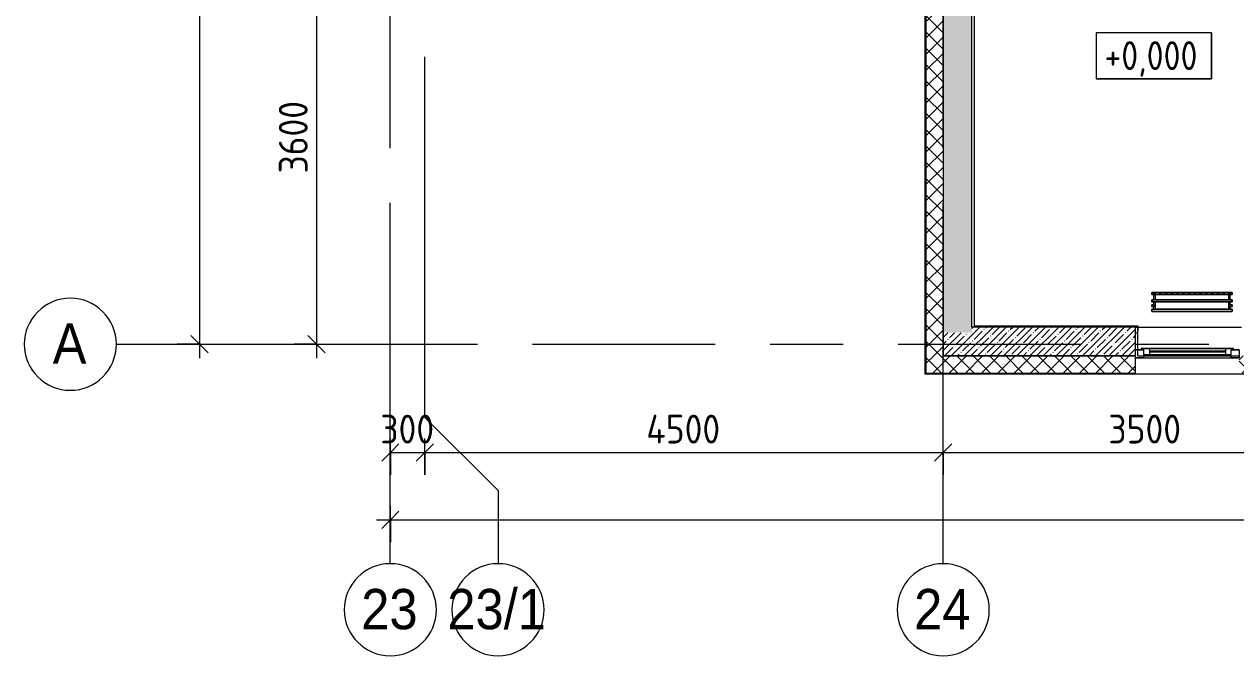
# Model space of a CAD drawing. Header units: millimetres. Extents: x 2623 to 210903, y -8553 to 29000.
# Drawn here: x 17677 to 28196, y -2706 to 2781 of the extents above; entities that cross this region are included whole.
import ezdxf

# ---------------------------------------------------------------- set-up
doc = ezdxf.new("R2010")
doc.units = ezdxf.units.MM
doc.linetypes.add('Осевая', pattern=[3175, 635, -476.25, 1587.5, -476.25])
for name, color, linetype, lineweight in [('A-ANNO-DIMS', 7, 'Continuous', 9), ('A-ANNO-DIMS-100', 7, 'Continuous', 9), ('A-GLAZ', 7, 'Continuous', 9), ('A-WALL', 7, 'Continuous', 9), ('A-WALL-1', 7, 'Continuous', 13), ('G-ANNO-DIMS', 7, 'Continuous', 9), ('I-WALL', 7, 'Continuous', 9), ('Оси', 7, 'Continuous', 9), ('Оси-1', 7, 'Continuous', 20), ('Оси-2', 7, 'Осевая', 9)]:
    doc.layers.add(name, color=color, linetype=linetype, lineweight=lineweight)
doc.layers.add('A-FLOR-1', color=7, linetype='Continuous', lineweight=9, true_color=0xaaaaaa)
doc.layers.add('M-EQPM-1', color=7, linetype='Continuous', lineweight=9, true_color=0xaaaaaa)
doc.styles.add('Arial', font='arial.ttf', dxfattribs={"width": 0.9, "height": 350})
doc.styles.add('GOST Common_5', font='GOST_Common.ttf', dxfattribs={"width": 0.9, "height": 250})
doc.styles.add('ISOCPEUR', font='isocpeur.ttf', dxfattribs={"width": 0.9, "height": 250})
doc.dimstyles.new('ISO-2_5_0_9К_БОЛЬШОЙ', dxfattribs={"dimscale": 304.8, "dimtxt": 248.995294, "dimasz": 0.492126, "dimexe": 0.393701, "dimexo": 0.984252, "dimgap": 0, "dimtad": 1, "dimdec": 0, "dimrnd": 10, "dimzin": 0, "dimdsep": 46, "dimtxsty": 'ISOCPEUR', "dimblk1": 'OBLIQUE', "dimblk2": 'OBLIQUE', "dimsah": 1, "dimcen": 0.09, "dimdle": 0.393701, "dimazin": 0, "dimtfac": 1, "dimtdec": 4, "dimtix": 1, "dimtmove": 0, "dimatfit": 3, "dimfxl": 1, "dimtvp": 1, "dimtolj": 1, "dimtzin": 0, "dimarcsym": 2})
pattern_1 = [(45, (-63704.33, 0), (-70.71068, 70.71068), []), (135, (-63704.33, 0), (-70.71068, -70.71068), [])]
pattern_2 = [(45, (-63704.33, 0), (-57.024626, 57.024626), []), (45, (-63647.31, 0), (-57.024626, 57.024626), [100.806, -20.161, 3.353, -16.808])]

# ---------------------------------------------------------------- blocks, each defined once
blk = doc.blocks.new('120_Окно_СКБ_1Ст - 120_Окно_СКБ_1Ст 900х2500_h_ с форточкой-V5-План монтажа стен и перегородок 3 этажа в осях 23-33')
at = {"layer": 'A-GLAZ'}
for p, q in [((-450, -127), (-450, -57)), ((-450, -57), (-380, -57)), ((450, -57), (-450, -57)), ((-380, -57), (-380, -127)), ((380, -87), (-380, -87)), ((-380, -87), (-380, -127)), ((-330, -137), (-330, -87)), ((330, -137), (330, -87)), ((380, -127), (380, -57)), ((380, -57), (450, -57)), ((380, -127), (380, -87)), ((450, -57), (450, -127)), ((-380, -127), (-450, -127)), ((-450, -127), (-400, -127)), ((-380, -127), (-400, -127)), ((-400, -127), (-400, -137)), ((-400, -137), (400, -137)), ((400, -137), (-400, -137)), ((-330, -107), (330, -107)), ((330, -117), (-330, -117)), ((450, -127), (380, -127)), ((400, -127), (380, -127)), ((400, -127), (450, -127)), ((400, -137), (400, -127))]:
    blk.add_line(p, q, dxfattribs=at)
blk = doc.blocks.new('radiator_prado_classic_z_tip_30_po exemplyaru - Classic Z Тип 30-300-V37-План монтажа стен и перегородок 3 этажа в осях 23-33')
at = {"layer": 'M-EQPM-1'}
for p, q in [((0, 228), (0, 210)), ((700, 228), (0, 228)), ((0, 210), (0, 228)), ((0, 228), (12, 228)), ((37, 228), (12, 228)), ((12, 228), (37, 228)), ((12, 228), (17, 223)), ((12, 228), (37, 228)), ((12, 228), (17, 223)), ((32, 223), (17, 223)), ((17, 223), (32, 223)), ((32, 223), (37, 228)), ((37, 228), (32, 223)), ((37, 228), (62, 228)), ((87, 228), (62, 228)), ((62, 228), (87, 228)), ((62, 228), (68, 223)), ((62, 228), (87, 228)), ((62, 228), (68, 223)), ((83, 223), (68, 223)), ((68, 223), (83, 223)), ((83, 223), (87, 228)), ((87, 228), (83, 223)), ((87, 228), (112, 228)), ((137, 228), (112, 228)), ((112, 228), (137, 228)), ((112, 228), (118, 223)), ((112, 228), (137, 228)), ((112, 228), (118, 223)), ((133, 223), (118, 223)), ((118, 223), (133, 223)), ((133, 223), (137, 228)), ((137, 228), (133, 223)), ((137, 228), (162, 228)), ((187, 228), (162, 228)), ((162, 228), (187, 228)), ((162, 228), (168, 223)), ((162, 228), (187, 228)), ((162, 228), (168, 223)), ((183, 223), (168, 223)), ((168, 223), (183, 223)), ((183, 223), (187, 228)), ((187, 228), (183, 223)), ((187, 228), (212, 228)), ((237, 228), (212, 228)), ((212, 228), (237, 228)), ((212, 228), (218, 223)), ((212, 228), (237, 228)), ((212, 228), (218, 223)), ((233, 223), (218, 223)), ((218, 223), (233, 223)), ((233, 223), (237, 228)), ((237, 228), (233, 223)), ((237, 228), (262, 228)), ((287, 228), (262, 228)), ((262, 228), (287, 228)), ((262, 228), (268, 223)), ((262, 228), (287, 228)), ((262, 228), (268, 223)), ((283, 223), (268, 223)), ((268, 223), (283, 223)), ((283, 223), (287, 228)), ((287, 228), (283, 223)), ((287, 228), (312, 228)), ((337, 228), (312, 228)), ((312, 228), (337, 228)), ((312, 228), (318, 223)), ((312, 228), (337, 228)), ((312, 228), (318, 223)), ((333, 223), (318, 223)), ((318, 223), (333, 223)), ((333, 223), (337, 228)), ((337, 228), (333, 223)), ((337, 228), (362, 228)), ((387, 228), (362, 228)), ((362, 228), (387, 228)), ((362, 228), (368, 223)), ((362, 228), (387, 228)), ((362, 228), (368, 223)), ((383, 223), (368, 223)), ((368, 223), (383, 223)), ((383, 223), (387, 228)), ((387, 228), (383, 223)), ((387, 228), (412, 228)), ((437, 228), (412, 228)), ((412, 228), (437, 228)), ((412, 228), (418, 223)), ((412, 228), (437, 228)), ((412, 228), (418, 223)), ((433, 223), (418, 223)), ((418, 223), (433, 223)), ((433, 223), (437, 228)), ((437, 228), (433, 223)), ((437, 228), (462, 228)), ((487, 228), (462, 228)), ((462, 228), (487, 228)), ((462, 228), (468, 223)), ((462, 228), (487, 228)), ((462, 228), (468, 223)), ((483, 223), (468, 223)), ((468, 223), (483, 223)), ((483, 223), (487, 228)), ((487, 228), (483, 223)), ((487, 228), (512, 228)), ((537, 228), (512, 228)), ((512, 228), (537, 228)), ((512, 228), (518, 223)), ((512, 228), (537, 228)), ((512, 228), (518, 223)), ((533, 223), (518, 223)), ((518, 223), (533, 223)), ((533, 223), (537, 228)), ((537, 228), (533, 223)), ((537, 228), (562, 228)), ((587, 228), (562, 228)), ((562, 228), (587, 228)), ((562, 228), (568, 223)), ((562, 228), (587, 228)), ((562, 228), (568, 223)), ((583, 223), (568, 223)), ((568, 223), (583, 223)), ((583, 223), (587, 228)), ((587, 228), (583, 223)), ((587, 228), (612, 228)), ((637, 228), (612, 228)), ((612, 228), (637, 228)), ((612, 228), (618, 223)), ((612, 228), (637, 228)), ((612, 228), (618, 223)), ((633, 223), (618, 223)), ((618, 223), (633, 223)), ((633, 223), (637, 228)), ((637, 228), (633, 223)), ((637, 228), (662, 228)), ((687, 228), (662, 228)), ((662, 228), (687, 228)), ((662, 228), (667, 223)), ((662, 228), (687, 228)), ((662, 228), (667, 223)), ((682, 223), (667, 223)), ((667, 223), (682, 223)), ((682, 223), (687, 228)), ((687, 228), (682, 223)), ((687, 228), (700, 228)), ((700, 210), (700, 228)), ((700, 228), (700, 210)), ((0, 210), (700, 210)), ((17, 210), (0, 210)), ((700, 164), (0, 164)), ((0, 164), (0, 146)), ((0, 146), (0, 164)), ((0, 164), (17, 164)), ((0, 146), (700, 146)), ((17, 146), (0, 146)), ((17, 121), (0, 121)), ((17, 121), (0, 121)), ((0, 121), (0, 107)), ((0, 121), (0, 121)), ((0, 106), (0, 121)), ((0, 121), (0, 120)), ((0, 120), (0, 121)), ((0, 121), (0, 121)), ((0, 120), (0, 119)), ((0, 119), (0, 120)), ((0, 119), (0, 118)), ((0, 118), (0, 119)), ((0, 118), (0, 116)), ((0, 116), (0, 118)), ((0, 116), (0, 114)), ((0, 114), (0, 116)), ((0, 114), (0, 112)), ((0, 112), (0, 114)), ((0, 112), (0, 110)), ((0, 110), (0, 112)), ((0, 110), (0, 109)), ((0, 109), (0, 110)), ((0, 109), (0, 107)), ((0, 107), (0, 109)), ((0, 106), (17, 106)), ((0, 106), (17, 106)), ((0, 107), (0, 106)), ((0, 107), (0, 107)), ((23, 210), (17, 210)), ((17, 210), (20, 210)), ((25, 164), (17, 164)), ((17, 164), (25, 164)), ((17, 146), (18, 146)), ((25, 146), (17, 146)), ((17, 210), (17, 164)), ((17, 210), (17, 164)), ((25, 210), (17, 210)), ((17, 210), (32, 210)), ((19, 164), (17, 164)), ((17, 164), (32, 164)), ((17, 146), (17, 121)), ((17, 146), (17, 121)), ((18, 146), (25, 146)), ((17, 146), (23, 146)), ((32, 146), (17, 146)), ((17, 106), (17, 82)), ((17, 106), (17, 82)), ((25, 210), (19, 210)), ((20, 164), (19, 164)), ((19, 164), (25, 164)), ((25, 146), (19, 146)), ((20, 210), (25, 210)), ((21, 164), (20, 164)), ((23, 164), (21, 164)), ((25, 210), (23, 210)), ((25, 164), (23, 164)), ((23, 146), (25, 146)), ((25, 210), (25, 210)), ((29, 210), (25, 210)), ((25, 210), (25, 210)), ((25, 210), (32, 210)), ((25, 210), (25, 210)), ((27, 210), (25, 210)), ((31, 210), (25, 210)), ((25, 164), (25, 164)), ((32, 164), (25, 164)), ((25, 164), (25, 164)), ((25, 164), (27, 164)), ((25, 164), (25, 164)), ((27, 164), (25, 164)), ((25, 164), (31, 164)), ((25, 146), (25, 146)), ((25, 146), (32, 146)), ((25, 146), (25, 146)), ((32, 146), (25, 146)), ((25, 146), (25, 146)), ((25, 146), (32, 146)), ((31, 146), (25, 146)), ((32, 210), (27, 210)), ((27, 164), (32, 164)), ((29, 164), (27, 164)), ((30, 210), (29, 210)), ((30, 164), (29, 164)), ((32, 210), (30, 210)), ((31, 164), (30, 164)), ((32, 164), (31, 164)), ((32, 164), (32, 164)), ((32, 164), (32, 210)), ((32, 164), (32, 210)), ((667, 210), (32, 210)), ((32, 164), (667, 164)), ((32, 82), (32, 146)), ((32, 82), (32, 146)), ((667, 146), (32, 146)), ((670, 210), (667, 210)), ((667, 210), (682, 210)), ((682, 210), (667, 210)), ((667, 210), (673, 210)), ((677, 164), (667, 164)), ((667, 164), (682, 164)), ((668, 164), (667, 164)), ((667, 164), (673, 164)), ((667, 146), (669, 146)), ((682, 146), (667, 146)), ((667, 146), (682, 146)), ((668, 146), (667, 146)), ((667, 210), (667, 164)), ((667, 210), (667, 164)), ((669, 164), (668, 164)), ((667, 146), (667, 82)), ((667, 146), (667, 82)), ((682, 146), (668, 146)), ((681, 210), (669, 210)), ((670, 164), (669, 164)), ((669, 164), (681, 164)), ((669, 146), (670, 146)), ((681, 146), (669, 146)), ((682, 210), (670, 210)), ((682, 164), (670, 164)), ((670, 146), (680, 146)), ((673, 210), (675, 210)), ((673, 164), (675, 164)), ((675, 210), (682, 210)), ((675, 164), (677, 164)), ((680, 164), (677, 164)), ((677, 164), (679, 164)), ((679, 164), (680, 164)), ((682, 164), (680, 164)), ((680, 164), (681, 164)), ((680, 146), (681, 146)), ((681, 164), (682, 164)), ((681, 146), (682, 146)), ((700, 210), (682, 210)), ((682, 164), (700, 164)), ((682, 146), (682, 146)), ((700, 146), (682, 146)), ((682, 164), (682, 210)), ((682, 164), (682, 210)), ((682, 121), (682, 146)), ((682, 121), (682, 146)), ((700, 121), (682, 121)), ((700, 121), (682, 121)), ((682, 82), (682, 106)), ((682, 106), (700, 106)), ((682, 82), (682, 106)), ((682, 106), (700, 106)), ((700, 146), (700, 164)), ((700, 164), (700, 146)), ((700, 121), (700, 106)), ((700, 121), (700, 121)), ((700, 121), (700, 121)), ((700, 121), (700, 121)), ((700, 107), (700, 121)), ((700, 121), (700, 107)), ((700, 116), (700, 121)), ((700, 108), (700, 116)), ((700, 107), (700, 108)), ((700, 106), (700, 107)), ((700, 107), (700, 106)), ((700, 106), (700, 107)), ((700, 82), (0, 82)), ((0, 82), (0, 64)), ((0, 64), (0, 82)), ((0, 82), (17, 82)), ((700, 64), (0, 64)), ((0, 64), (700, 64)), ((21, 82), (17, 82)), ((17, 82), (25, 82)), ((19, 82), (18, 82)), ((18, 82), (17, 82)), ((17, 82), (32, 82)), ((20, 82), (19, 82)), ((19, 82), (25, 82)), ((21, 82), (20, 82)), ((25, 82), (21, 82)), ((25, 82), (21, 82)), ((25, 82), (25, 82)), ((32, 82), (25, 82)), ((25, 82), (25, 82)), ((25, 82), (27, 82)), ((25, 82), (25, 82)), ((27, 82), (25, 82)), ((25, 82), (31, 82)), ((27, 82), (32, 82)), ((32, 82), (27, 82)), ((32, 82), (667, 82)), ((668, 82), (667, 82)), ((667, 82), (682, 82)), ((675, 82), (667, 82)), ((667, 82), (673, 82)), ((669, 82), (668, 82)), ((673, 82), (669, 82)), ((669, 82), (681, 82)), ((680, 82), (673, 82)), ((673, 82), (682, 82)), ((682, 82), (675, 82)), ((682, 82), (680, 82)), ((682, 82), (682, 82)), ((682, 82), (700, 82)), ((700, 64), (700, 82)), ((700, 82), (700, 64))]:
    blk.add_line(p, q, dxfattribs=at)
for points, knots in [([(18, 121), (18, 121), (18, 121), (18, 121), (17, 121), (17, 121)], [0.8571429, 0.8571429, 0.8571429, 0.8571429, 0.8928571, 0.9285714, 1, 1, 1, 1]), ([(17, 121), (17, 121), (18, 121), (18, 121), (18, 121), (18, 121)], [0, 0, 0, 0, 0.0714286, 0.1071429, 0.1428571, 0.1428571, 0.1428571, 0.1428571]), ([(18, 121), (18, 121), (18, 121), (18, 121), (18, 121), (19, 120), (19, 120), (19, 120), (19, 120), (20, 119), (20, 119), (20, 119), (21, 118), (21, 118), (22, 117), (22, 117), (23, 116), (24, 115)], [0.1428571, 0.1428571, 0.1428571, 0.1428571, 0.1785714, 0.2142857, 0.25, 0.2857143, 0.3214286, 0.3571429, 0.3928571, 0.4285714, 0.4642857, 0.5, 0.5714286, 0.6071429, 0.6428571, 0.7142857, 0.8571429, 0.8571429, 0.8571429, 0.8571429]), ([(17, 121), (17, 121), (18, 121), (18, 121), (18, 121), (18, 121)], [0, 0, 0, 0, 0.0714286, 0.1071429, 0.1428571, 0.1428571, 0.1428571, 0.1428571]), ([(25, 114), (25, 114), (24, 115), (22, 117), (22, 117), (21, 118), (21, 118), (20, 119), (20, 119), (20, 119), (20, 119), (19, 120), (19, 120), (19, 120), (19, 120), (18, 121), (18, 121), (18, 121), (18, 121), (18, 121), (18, 121), (17, 121), (17, 121)], [0, 0, 0, 0, 0.142857, 0.285714, 0.357143, 0.392857, 0.428571, 0.464286, 0.5, 0.535714, 0.571429, 0.607143, 0.642857, 0.678571, 0.714286, 0.75, 0.785714, 0.821429, 0.857143, 0.892857, 0.928571, 1, 1, 1, 1]), ([(17, 106), (17, 106), (18, 107), (18, 107), (18, 107), (18, 107), (18, 107), (18, 107), (19, 108), (19, 108), (19, 108), (19, 108), (20, 109), (20, 109), (20, 109), (21, 110), (21, 110), (22, 111), (22, 111), (24, 113), (25, 114), (25, 114)], [0, 0, 0, 0, 0.071429, 0.107143, 0.142857, 0.178571, 0.214286, 0.25, 0.285714, 0.321429, 0.357143, 0.392857, 0.428571, 0.464286, 0.5, 0.571429, 0.607143, 0.642857, 0.714286, 0.857143, 1, 1, 1, 1]), ([(22, 111), (22, 111), (22, 111), (21, 110), (21, 110), (20, 109), (20, 109), (20, 109), (20, 109), (19, 108), (19, 108), (19, 108), (19, 108), (18, 107), (18, 107), (18, 107), (18, 107), (18, 107)], [0.2857143, 0.2857143, 0.2857143, 0.2857143, 0.3571429, 0.3928571, 0.4285714, 0.4642857, 0.5, 0.5357143, 0.5714286, 0.6071429, 0.6428571, 0.6785714, 0.7142857, 0.75, 0.7857143, 0.8214286, 0.8571429, 0.8571429, 0.8571429, 0.8571429]), ([(17, 106), (17, 106), (18, 107), (18, 107), (18, 107), (18, 107)], [0, 0, 0, 0, 0.0714286, 0.1071429, 0.1428571, 0.1428571, 0.1428571, 0.1428571]), ([(18, 107), (18, 107), (18, 107), (18, 107), (17, 106), (17, 106)], [0.8571429, 0.8571429, 0.8571429, 0.8571429, 0.8928571, 0.9285714, 1, 1, 1, 1]), ([(18, 107), (18, 107), (18, 107), (18, 107), (17, 106), (17, 106)], [0.8571429, 0.8571429, 0.8571429, 0.8571429, 0.8928571, 0.9285714, 1, 1, 1, 1]), ([(19, 108), (19, 108), (19, 108), (19, 108), (19, 108), (20, 109), (20, 109), (20, 109), (21, 110), (21, 110)], [0.2857143, 0.2857143, 0.2857143, 0.2857143, 0.3214286, 0.3571429, 0.3928571, 0.4285714, 0.4642857, 0.5, 0.5714286, 0.5714286, 0.5714286, 0.5714286]), ([(20, 119), (20, 119), (20, 119), (20, 119), (21, 118), (21, 118)], [0.4285714, 0.4285714, 0.4285714, 0.4285714, 0.4642857, 0.5, 0.5714286, 0.5714286, 0.5714286, 0.5714286]), ([(22, 117), (22, 117), (22, 117), (21, 118), (21, 118), (21, 118)], [0.2857143, 0.2857143, 0.2857143, 0.2857143, 0.3571429, 0.3928571, 0.4285714, 0.4285714, 0.4285714, 0.4285714]), ([(21, 118), (21, 118), (21, 118), (22, 117), (22, 117), (22, 117)], [0.5714286, 0.5714286, 0.5714286, 0.5714286, 0.6071429, 0.6428571, 0.7142857, 0.7142857, 0.7142857, 0.7142857]), ([(21, 110), (21, 110), (21, 110), (22, 111), (22, 111), (22, 111)], [0.5714286, 0.5714286, 0.5714286, 0.5714286, 0.6071429, 0.6428571, 0.7142857, 0.7142857, 0.7142857, 0.7142857]), ([(22, 111), (22, 111), (22, 111), (21, 110), (21, 110), (21, 110)], [0.2857143, 0.2857143, 0.2857143, 0.2857143, 0.3571429, 0.3928571, 0.4285714, 0.4285714, 0.4285714, 0.4285714]), ([(675, 114), (675, 114), (676, 115), (678, 117), (678, 117), (679, 118), (679, 118), (680, 119), (680, 119), (680, 119), (680, 119), (681, 120), (681, 120), (681, 120), (681, 120), (682, 121), (682, 121), (682, 121), (682, 121), (682, 121), (682, 121), (682, 121), (682, 121)], [0, 0, 0, 0, 0.142857, 0.285714, 0.357143, 0.392857, 0.428571, 0.464286, 0.5, 0.535714, 0.571429, 0.607143, 0.642857, 0.678571, 0.714286, 0.75, 0.785714, 0.821429, 0.857143, 0.892857, 0.928571, 1, 1, 1, 1]), ([(682, 106), (682, 106), (682, 107), (682, 107), (682, 107), (682, 107), (682, 107), (682, 107), (681, 108), (681, 108), (681, 108), (681, 108), (680, 109), (680, 109), (680, 109), (679, 110), (679, 110), (678, 111), (678, 111), (676, 113), (675, 114), (675, 114)], [0, 0, 0, 0, 0.071429, 0.107143, 0.142857, 0.178571, 0.214286, 0.25, 0.285714, 0.321429, 0.357143, 0.392857, 0.428571, 0.464286, 0.5, 0.571429, 0.607143, 0.642857, 0.714286, 0.857143, 1, 1, 1, 1]), ([(682, 121), (682, 121), (682, 121), (682, 121), (682, 121), (681, 120), (681, 120), (681, 120), (681, 120), (680, 119), (680, 119), (680, 119), (679, 118), (679, 118), (678, 117), (678, 117), (677, 116), (676, 115)], [0.1428571, 0.1428571, 0.1428571, 0.1428571, 0.1785714, 0.2142857, 0.25, 0.2857143, 0.3214286, 0.3571429, 0.3928571, 0.4285714, 0.4642857, 0.5, 0.5714286, 0.6071429, 0.6428571, 0.7142857, 0.8571429, 0.8571429, 0.8571429, 0.8571429]), ([(680, 119), (680, 119), (680, 119), (680, 119), (679, 118), (679, 118), (678, 117), (678, 117), (677, 116), (676, 115)], [0.4285714, 0.4285714, 0.4285714, 0.4285714, 0.4642857, 0.5, 0.5714286, 0.6071429, 0.6428571, 0.7142857, 0.8571429, 0.8571429, 0.8571429, 0.8571429]), ([(678, 117), (678, 117), (678, 117), (679, 118), (679, 118), (680, 119), (680, 119), (680, 119), (680, 119), (681, 120), (681, 120), (681, 120), (681, 120), (682, 121), (682, 121), (682, 121), (682, 121), (682, 121)], [0.2857143, 0.2857143, 0.2857143, 0.2857143, 0.3571429, 0.3928571, 0.4285714, 0.4642857, 0.5, 0.5357143, 0.5714286, 0.6071429, 0.6428571, 0.6785714, 0.7142857, 0.75, 0.7857143, 0.8214286, 0.8571429, 0.8571429, 0.8571429, 0.8571429]), ([(678, 111), (678, 111), (678, 111), (679, 110), (679, 110), (680, 109), (680, 109), (680, 109), (680, 109), (681, 108), (681, 108), (681, 108), (681, 108), (682, 107), (682, 107), (682, 107), (682, 107), (682, 107)], [0.2857143, 0.2857143, 0.2857143, 0.2857143, 0.3571429, 0.3928571, 0.4285714, 0.4642857, 0.5, 0.5357143, 0.5714286, 0.6071429, 0.6428571, 0.6785714, 0.7142857, 0.75, 0.7857143, 0.8214286, 0.8571429, 0.8571429, 0.8571429, 0.8571429]), ([(678, 111), (678, 111), (678, 111), (679, 110), (679, 110), (680, 109), (680, 109), (680, 109), (680, 109), (681, 108), (681, 108), (681, 108), (681, 108), (682, 107), (682, 107), (682, 107), (682, 107), (682, 107)], [0.2857143, 0.2857143, 0.2857143, 0.2857143, 0.3571429, 0.3928571, 0.4285714, 0.4642857, 0.5, 0.5357143, 0.5714286, 0.6071429, 0.6428571, 0.6785714, 0.7142857, 0.75, 0.7857143, 0.8214286, 0.8571429, 0.8571429, 0.8571429, 0.8571429]), ([(679, 110), (679, 110), (679, 110), (678, 111), (678, 111), (678, 111)], [0.5714286, 0.5714286, 0.5714286, 0.5714286, 0.6071429, 0.6428571, 0.7142857, 0.7142857, 0.7142857, 0.7142857]), ([(682, 107), (682, 107), (682, 107), (682, 107), (682, 107), (681, 108), (681, 108), (681, 108), (681, 108), (680, 109), (680, 109), (680, 109), (679, 110), (679, 110)], [0.1428571, 0.1428571, 0.1428571, 0.1428571, 0.1785714, 0.2142857, 0.25, 0.2857143, 0.3214286, 0.3571429, 0.3928571, 0.4285714, 0.4642857, 0.5, 0.5714286, 0.5714286, 0.5714286, 0.5714286]), ([(682, 121), (682, 121), (682, 121), (682, 121), (682, 121), (682, 121)], [0, 0, 0, 0, 0.0714286, 0.1071429, 0.1428571, 0.1428571, 0.1428571, 0.1428571]), ([(682, 121), (682, 121), (682, 121), (682, 121), (682, 121), (682, 121)], [0, 0, 0, 0, 0.0714286, 0.1071429, 0.1428571, 0.1428571, 0.1428571, 0.1428571]), ([(682, 121), (682, 121), (682, 121), (682, 121), (682, 121), (682, 121)], [0.8571429, 0.8571429, 0.8571429, 0.8571429, 0.8928571, 0.9285714, 1, 1, 1, 1]), ([(682, 107), (682, 107), (682, 107), (682, 107), (682, 106), (682, 106)], [0.8571429, 0.8571429, 0.8571429, 0.8571429, 0.8928571, 0.9285714, 1, 1, 1, 1]), ([(682, 107), (682, 107), (682, 107), (682, 107), (682, 106), (682, 106)], [0.8571429, 0.8571429, 0.8571429, 0.8571429, 0.8928571, 0.9285714, 1, 1, 1, 1]), ([(682, 106), (682, 106), (682, 107), (682, 107), (682, 107), (682, 107)], [0, 0, 0, 0, 0.0714286, 0.1071429, 0.1428571, 0.1428571, 0.1428571, 0.1428571])]:
    blk.add_open_spline(points, degree=3, knots=knots, dxfattribs=at)
for points in [[(19, 120), (18, 121), (18, 121), (18, 121), (18, 121), (18, 121), (18, 121)], [(18, 121), (18, 121), (18, 121), (18, 121), (18, 121), (19, 120), (19, 120), (19, 120), (19, 120), (19, 120), (20, 119)], [(21, 110), (21, 110), (20, 109), (20, 109), (20, 109), (20, 109), (19, 108), (19, 108), (19, 108), (19, 108), (18, 107), (18, 107), (18, 107), (18, 107), (18, 107)], [(18, 107), (18, 107), (18, 107), (18, 107), (18, 107), (18, 107), (19, 108)], [(20, 119), (19, 120), (19, 120), (19, 120), (19, 120), (19, 120), (19, 120)], [(21, 118), (21, 118), (20, 119), (20, 119), (20, 119), (20, 119), (20, 119)], [(24, 115), (23, 116), (23, 116), (22, 117)], [(22, 117), (23, 116), (23, 116), (24, 115)], [(25, 114), (25, 114), (24, 113), (23, 112), (22, 111)], [(22, 111), (23, 112), (23, 112), (24, 113)], [(24, 113), (23, 112), (23, 112), (22, 111)], [(25, 114), (25, 114), (24, 115), (24, 115)], [(24, 115), (24, 115), (25, 114), (25, 114)], [(24, 115), (24, 115), (25, 114), (25, 114)], [(24, 113), (24, 113), (25, 114), (25, 114)], [(25, 114), (25, 114), (24, 113), (24, 113)], [(676, 115), (676, 115), (675, 114), (675, 114)], [(676, 115), (676, 115), (675, 114), (675, 114)], [(675, 114), (675, 114), (676, 115), (676, 115)], [(675, 114), (675, 114), (676, 113), (677, 112), (678, 111)], [(675, 114), (675, 114), (676, 113), (676, 113)], [(678, 111), (677, 112), (676, 113), (675, 114), (675, 114)], [(676, 115), (677, 116), (677, 116), (678, 117)], [(676, 113), (677, 112), (677, 112), (678, 111)], [(681, 120), (681, 120), (681, 120), (681, 120), (681, 120), (681, 120), (680, 119)], [(682, 121), (682, 121), (682, 121), (682, 121), (682, 121), (682, 121), (681, 120)]]:
    blk.add_open_spline(points, degree=3, dxfattribs=at)
blk = doc.blocks.new('Ось сетки - D8-29747960-План монтажа стен и перегородок 3 этажа в осях 23-33')
at = {"layer": 'Оси-1'}
for start, end in [(360, 180), (180, 360)]:
    blk.add_arc((0, 0), 4, start, end, dxfattribs=at)
blk = doc.blocks.new('DIMBLOCK12-План монтажа стен и перегородок 3 этажа в осях 23-33')
at = {"layer": 'A-ANNO-DIMS-100'}
for p, q in [((20021, 3600), (20335, 3600)), ((20215, 3600), (20021, 3600)), ((20215, 3600), (20215, -120)), ((20021, 0), (20335, 0)), ((20215, 0), (20021, 0))]:
    blk.add_line(p, q, dxfattribs=at)
at = {"layer": 'A-ANNO-DIMS-100', "lineweight": 20}
for p, q in [((20215, 3600), (20140, 3675)), ((20215, 3600), (20290, 3525)), ((20215, 0), (20140, 75)), ((20215, 0), (20290, -75))]:
    blk.add_line(p, q, dxfattribs=at)
at = {"layer": 'A-ANNO-DIMS-100', "color": 0, "insert": (19888, 1484), "char_height": 250, "width": 758.48, "attachment_point": 1, "rotation": 90, "line_spacing_factor": 1.149209, "style": 'ISOCPEUR'}
blk.add_mtext('3600', dxfattribs=at)
blk = doc.blocks.new('_Oblique')
at = {"color": 0, "linetype": 'ByBlock', "lineweight": -2}
blk.add_line((-0.5, -0.5), (0.5, 0.5), dxfattribs=at)
blk = doc.blocks.new('DIMBLOCK13-План монтажа стен и перегородок 3 этажа в осях 23-33')
at = {"layer": 'A-ANNO-DIMS-100', "lineweight": 20}
for p, q in [((19199, 27000), (19124, 27075)), ((19199, 27000), (19274, 26925)), ((19199, 0), (19124, 75)), ((19199, 0), (19274, -75))]:
    blk.add_line(p, q, dxfattribs=at)
at = {"layer": 'A-ANNO-DIMS-100'}
for p, q in [((19199, 27120), (19199, -120)), ((19005, 27000), (19319, 27000)), ((19199, 27000), (19005, 27000)), ((19005, 0), (19319, 0)), ((19199, 0), (19005, 0))]:
    blk.add_line(p, q, dxfattribs=at)
at = {"layer": 'A-ANNO-DIMS-100', "color": 0, "insert": (18872, 13105), "char_height": 250, "width": 948.1, "attachment_point": 1, "rotation": 90, "line_spacing_factor": 1.149209, "style": 'ISOCPEUR'}
blk.add_mtext('27000', dxfattribs=at)
blk = doc.blocks.new('DIMBLOCK14-План монтажа стен и перегородок 3 этажа в осях 23-33')
at = {"layer": 'A-ANNO-DIMS-100'}
for p, q in [((20856, -1133), (20856, -819)), ((21156, -1133), (21156, -819)), ((20856, -939), (21156, -939)), ((20856, -939), (20856, -1133)), ((21156, -939), (21156, -1133))]:
    blk.add_line(p, q, dxfattribs=at)
at = {"layer": 'A-ANNO-DIMS-100', "lineweight": 20}
for p, q in [((20856, -939), (20781, -1014)), ((20856, -939), (20931, -864)), ((21156, -939), (21081, -1014)), ((21156, -939), (21231, -864))]:
    blk.add_line(p, q, dxfattribs=at)
at = {"layer": 'A-ANNO-DIMS-100', "color": 0, "insert": (20769, -612), "char_height": 250, "width": 568.86, "attachment_point": 1, "line_spacing_factor": 1.149209, "style": 'ISOCPEUR'}
blk.add_mtext('300', dxfattribs=at)
blk = doc.blocks.new('DIMBLOCK15-План монтажа стен и перегородок 3 этажа в осях 23-33')
at = {"layer": 'A-ANNO-DIMS-100'}
for p, q in [((21156, -1133), (21156, -819)), ((25656, -1133), (25656, -819)), ((21156, -939), (25656, -939)), ((21156, -939), (21156, -1133)), ((25656, -939), (25656, -1133))]:
    blk.add_line(p, q, dxfattribs=at)
at = {"layer": 'A-ANNO-DIMS-100', "lineweight": 20}
for p, q in [((21156, -939), (21081, -1014)), ((21156, -939), (21231, -864)), ((25656, -939), (25581, -1014)), ((25656, -939), (25731, -864))]:
    blk.add_line(p, q, dxfattribs=at)
at = {"layer": 'A-ANNO-DIMS-100', "color": 0, "insert": (23078, -612), "char_height": 250, "width": 787.21, "attachment_point": 1, "line_spacing_factor": 1.149209, "style": 'ISOCPEUR'}
blk.add_mtext('4500', dxfattribs=at)
blk = doc.blocks.new('DIMBLOCK16-План монтажа стен и перегородок 3 этажа в осях 23-33')
at = {"layer": 'A-ANNO-DIMS-100'}
for p, q in [((25656, -1133), (25656, -819)), ((29156, -1133), (29156, -819)), ((25656, -939), (29156, -939)), ((25656, -939), (25656, -1133)), ((29156, -939), (29156, -1133))]:
    blk.add_line(p, q, dxfattribs=at)
at = {"layer": 'A-ANNO-DIMS-100', "lineweight": 20}
for p, q in [((25656, -939), (25581, -1014)), ((25656, -939), (25731, -864)), ((29156, -939), (29081, -1014)), ((29156, -939), (29231, -864))]:
    blk.add_line(p, q, dxfattribs=at)
at = {"layer": 'A-ANNO-DIMS-100', "color": 0, "insert": (27090, -612), "char_height": 250, "width": 758.48, "attachment_point": 1, "line_spacing_factor": 1.149209, "style": 'ISOCPEUR'}
blk.add_mtext('3500', dxfattribs=at)
blk = doc.blocks.new('DIMBLOCK26-План монтажа стен и перегородок 3 этажа в осях 23-33')
at = {"layer": 'A-ANNO-DIMS-100'}
for p, q in [((20856, -1718), (20856, -1404)), ((61306, -1718), (61306, -1404)), ((20736, -1524), (61426, -1524)), ((20856, -1524), (20856, -1718)), ((61306, -1524), (61306, -1718))]:
    blk.add_line(p, q, dxfattribs=at)
at = {"layer": 'A-ANNO-DIMS-100', "lineweight": 20}
for p, q in [((20856, -1524), (20931, -1449)), ((61306, -1524), (61381, -1449)), ((20856, -1524), (20781, -1599)), ((61306, -1524), (61231, -1599))]:
    blk.add_line(p, q, dxfattribs=at)
at = {"layer": 'A-ANNO-DIMS-100', "color": 0, "insert": (40662, -1197), "char_height": 250, "width": 1005.56, "attachment_point": 1, "line_spacing_factor": 1.149209, "style": 'ISOCPEUR'}
blk.add_mtext('40450', dxfattribs=at)
blk = doc.blocks.new('Высотные отметки - 10х4_h_-17668695-План монтажа стен и перегородок 3 этажа в осях 23-33')
at = {"layer": 'G-ANNO-DIMS'}
for p, q in [((-5, 4), (-5, 0)), ((5, 4), (-5, 4)), ((5, 4), (-5, 4)), ((-5, 4), (-5, 0)), ((5, 4), (5, 0)), ((5, 0), (5, 4)), ((5, 0), (-5, 0)), ((-5, 0), (5, 0))]:
    blk.add_line(p, q, dxfattribs=at)

msp = doc.modelspace()

# ---------------------------------------------------------------- hatches: boundary and pattern name
at = {"layer": 'A-WALL'}
h = msp.add_hatch(dxfattribs=at)
h.set_pattern_fill('FP_5', color=256, style=0, pattern_type=2)
h.set_pattern_definition(pattern_1)
h.paths.add_polyline_path([(25505.7, -100), (25655.7, -100), (25655.7, 10392), (25505.7, 10392), (25505.7, 3118.2)])
h = msp.add_hatch(dxfattribs=at)
h.set_pattern_fill('FP_5', color=256, style=0, pattern_type=2)
h.set_pattern_definition(pattern_1)
h.paths.add_polyline_path([(61375.7, -250), (61375.7, -100), (60025.7, -100), (60025.7, -250), (60274.9, -250)])
h.paths.add_polyline_path([(57725.7, -250), (57725.7, -100), (56525.7, -100), (56525.7, -250), (57092, -250)])
h.paths.add_polyline_path([(55625.7, -250), (55625.7, -100), (54225.7, -100), (54225.7, -250), (55182.3, -250)])
h.paths.add_polyline_path([(53325.7, -250), (53325.7, -100), (52275.7, -100), (52275.7, -250), (53272.5, -250)])
h.paths.add_polyline_path([(49975.7, -250), (49975.7, -100), (48825.7, -100), (48825.7, -250), (49453, -250)])
h.paths.add_polyline_path([(47543.2, -250), (47925.7, -250), (47925.7, -100), (47025.7, -100), (47025.7, -250)])
h.paths.add_polyline_path([(46125.7, -250), (46125.7, -100), (45225.7, -100), (45225.7, -250), (45633.5, -250)])
h.paths.add_polyline_path([(43723.7, -250), (44325.7, -250), (44325.7, -100), (43425.7, -100), (43425.7, -250)])
h.paths.add_polyline_path([(41814, -250), (42525.7, -250), (42525.7, -100), (41475.7, -100), (41475.7, -250)])
h.paths.add_polyline_path([(38631, -250), (39175.7, -250), (39175.7, -100), (37125.7, -100), (37125.7, -250), (38025.7, -250)])
h.paths.add_polyline_path([(35325.7, -250), (36225.7, -250), (36225.7, -100), (35325.7, -100)])
h.paths.add_polyline_path([(33538.4, -250), (34425.7, -250), (34425.7, -100), (33375.7, -100), (33375.7, -250)])
h.paths.add_polyline_path([(29925.7, -250), (31075.7, -250), (31075.7, -100), (29925.7, -100)])
h.paths.add_polyline_path([(28225.7, -250), (29025.7, -250), (29025.7, -100), (28225.7, -100), (28225.7, -126.3)])
h.paths.add_polyline_path([(27325.7, -250), (27325.7, -100), (25505.7, -100), (25505.7, -250), (27172.5, -250)])
at = {"layer": 'I-WALL'}
h = msp.add_hatch(dxfattribs=at)
h.set_pattern_fill('FP_4', color=256, style=0, pattern_type=2)
h.set_pattern_definition(pattern_2)
h.paths.add_polyline_path([(25899.3, 100), (25905.7, 100), (25905.7, 7700), (25655.7, 7700), (25655.7, 100)])
h = msp.add_hatch(dxfattribs=at)
h.set_pattern_fill('FP_4', color=256, style=0, pattern_type=2)
h.set_pattern_definition(pattern_2)
h.paths.add_polyline_path([(25655.7, -100), (27325.7, -100), (27325.7, 150), (25905.7, 150), (25905.7, 100), (25655.7, 100)])

# ---------------------------------------------------------------- linework, layer by layer
at = {"layer": 'A-FLOR-1'}
for p, q in [((25925.7, 10380), (25925.7, 160)), ((25925.7, 160), (27345.7, 160)), ((27325.7, 150), (27345.7, 150)), ((27345.7, 160), (27345.7, 120))]:
    msp.add_line(p, q, dxfattribs=at)
at = {"layer": 'A-WALL'}
for p, q in [((25497.7, 10400), (25497.7, -258)), ((27325.7, 100), (27346.2, 100)), ((27325.7, -100), (25655.7, -100)), ((27325.7, -258), (27325.7, -100)), ((27346.2, -100), (27346.2, -100)), ((27346.2, -100), (28225.7, -100)), ((25497.7, -258), (29025.7, -258))]:
    msp.add_line(p, q, dxfattribs=at)
at = {"layer": 'A-WALL-1'}
for p, q in [((25502.7, 10395), (25502.7, -253)), ((25505.7, 10392), (25505.7, -250)), ((25502.7, -253), (27325.7, -253)), ((25505.7, -250), (27325.7, -250))]:
    msp.add_line(p, q, dxfattribs=at)
at = {"layer": 'I-WALL'}
for p, q in [((25655.7, 10400), (25655.7, -100)), ((25905.7, 150), (25905.7, 10400)), ((27325.7, 150), (25905.7, 150)), ((27325.7, -100), (27325.7, 150)), ((27346.2, 150), (28245.7, 150)), ((27346.2, -100), (27346.2, 150)), ((25655.7, -100), (27325.7, -100))]:
    msp.add_line(p, q, dxfattribs=at)
at = {"layer": 'Оси'}
for p, q in [((21155.7, -636.3), (21155.7, 1863.7)), ((20855.7, -1906.3), (20855.7, 593.7)), ((25655.7, -1906.3), (25655.7, 593.7)), ((18477.5, 0), (20977.5, 0)), ((21155.7, -636.3), (21790.7, -1271.3)), ((21790.7, -1271.3), (21790.7, -1906.3))]:
    msp.add_line(p, q, dxfattribs=at)
at = {"layer": 'Оси-2'}
for p, q in [((20855.7, 593.7), (20855.7, 19415.1)), ((21155.7, 1863.7), (21155.7, 18900)), ((25655.7, 593.7), (25655.7, 18900)), ((20977.5, 0), (59025.7, 0))]:
    msp.add_line(p, q, dxfattribs=at)

# ---------------------------------------------------------------- block references
at = {"layer": 'A-GLAZ', "rotation": 180}
msp.add_blockref('120_Окно_СКБ_1Ст - 120_Окно_СКБ_1Ст 900х2500_h_ с форточкой-V5-План монтажа стен и перегородок 3 этажа в осях 23-33', (27775.7, -175), dxfattribs=at)
at = {"layer": 'G-ANNO-DIMS', "xscale": 99.99999999999993, "yscale": 99.99999999999993, "zscale": 99.99999999999993}
msp.add_blockref('Высотные отметки - 10х4_h_-17668695-План монтажа стен и перегородок 3 этажа в осях 23-33', (27484.5, 2306.1), dxfattribs=at)
at = {"layer": 'M-EQPM-1'}
msp.add_blockref('radiator_prado_classic_z_tip_30_po exemplyaru - Classic Z Тип 30-300-V37-План монтажа стен и перегородок 3 этажа в осях 23-33', (27465.8, 222), dxfattribs=at)
at = {"layer": 'Оси-1', "xscale": 99.99999999999993, "yscale": 99.99999999999993, "zscale": 99.99999999999993, "rotation": 269.9999999999994}
msp.add_blockref('Ось сетки - D8-29747960-План монтажа стен и перегородок 3 этажа в осях 23-33', (18077.5, 0), dxfattribs=at)
at = {"layer": 'Оси-1', "xscale": 99.99999999999993, "yscale": 99.99999999999993, "zscale": 99.99999999999993}
for p in [(20855.7, -2306.3), (21790.7, -2306.3), (25655.7, -2306.3)]:
    msp.add_blockref('Ось сетки - D8-29747960-План монтажа стен и перегородок 3 этажа в осях 23-33', p, dxfattribs=at)

# ---------------------------------------------------------------- texts
at = {"layer": 'G-ANNO-DIMS', "insert": (27055.8, 2632.8), "char_height": 250, "width": 1028.823, "attachment_point": 1, "line_spacing_factor": 1.022761, "style": 'GOST Common_5'}
msp.add_mtext('+0,000', dxfattribs=at)
at = {"layer": 'Оси', "char_height": 350, "attachment_point": 1, "style": 'Arial'}
for s, insert, width in [('\\fArial|b0|i0|c204|p34|;\\W.9;А', (17924.7, 181), 360.759), ('23', (20603.1, -2125.6), 606.076), ('23/1', (21350.4, -2125.6), 1060.633), ('24', (25403.1, -2125.6), 606.076)]:
    msp.add_mtext(s, dxfattribs=dict(at, insert=insert, width=width))

# ---------------------------------------------------------------- dimensions: what is measured, and where the dimension line sits
at = {"layer": 'A-ANNO-DIMS'}
for base, p1, p2, override, picture, middle in [((19199, 0), (19305.1, 27000), (19305.1, 0), {"dimpost": '<>', "dimfxl": 26999.999823}, 'DIMBLOCK13-План монтажа стен и перегородок 3 этажа в осях 23-33', (19074, 13500)), ((20214.9, 0), (20321, 3600), (20321, 0), {"dimpost": '<>', "dimfxl": 3600}, 'DIMBLOCK12-План монтажа стен и перегородок 3 этажа в осях 23-33', (20089.9, 1800))]:
    dim = msp.add_linear_dim(base=base, p1=p1, p2=p2, angle=90, dimstyle='ISO-2_5_0_9К_БОЛЬШОЙ', override=override, dxfattribs=at)
    dim.commit()
    dim.dimension.update_dxf_attribs({"geometry": picture, "text_midpoint": middle})
for base, p1, p2, override, picture, middle in [((21155.7, -938.6), (20855.7, -832.6), (21155.7, -832.6), {"dimpost": '<>', "dimfxl": 300}, 'DIMBLOCK14-План монтажа стен и перегородок 3 этажа в осях 23-33', (21005.7, -813.6)), ((25655.7, -938.6), (21155.7, -832.6), (25655.7, -832.6), {"dimpost": '<>', "dimfxl": 4500}, 'DIMBLOCK15-План монтажа стен и перегородок 3 этажа в осях 23-33', (23405.7, -813.6)), ((29155.7, -938.6), (25655.7, -832.6), (29155.7, -832.6), {"dimpost": '<>', "dimfxl": 3500}, 'DIMBLOCK16-План монтажа стен и перегородок 3 этажа в осях 23-33', (27405.7, -813.6)), ((61305.7, -1524), (20855.7, -1417.9), (61305.7, -1417.9), {"dimpost": '<>', "dimfxl": 40450}, 'DIMBLOCK26-План монтажа стен и перегородок 3 этажа в осях 23-33', (41080.7, -1399))]:
    dim = msp.add_linear_dim(base=base, p1=p1, p2=p2, dimstyle='ISO-2_5_0_9К_БОЛЬШОЙ', override=override, dxfattribs=at)
    dim.commit()
    dim.dimension.update_dxf_attribs({"geometry": picture, "text_midpoint": middle})

doc.saveas('drawing.dxf')
